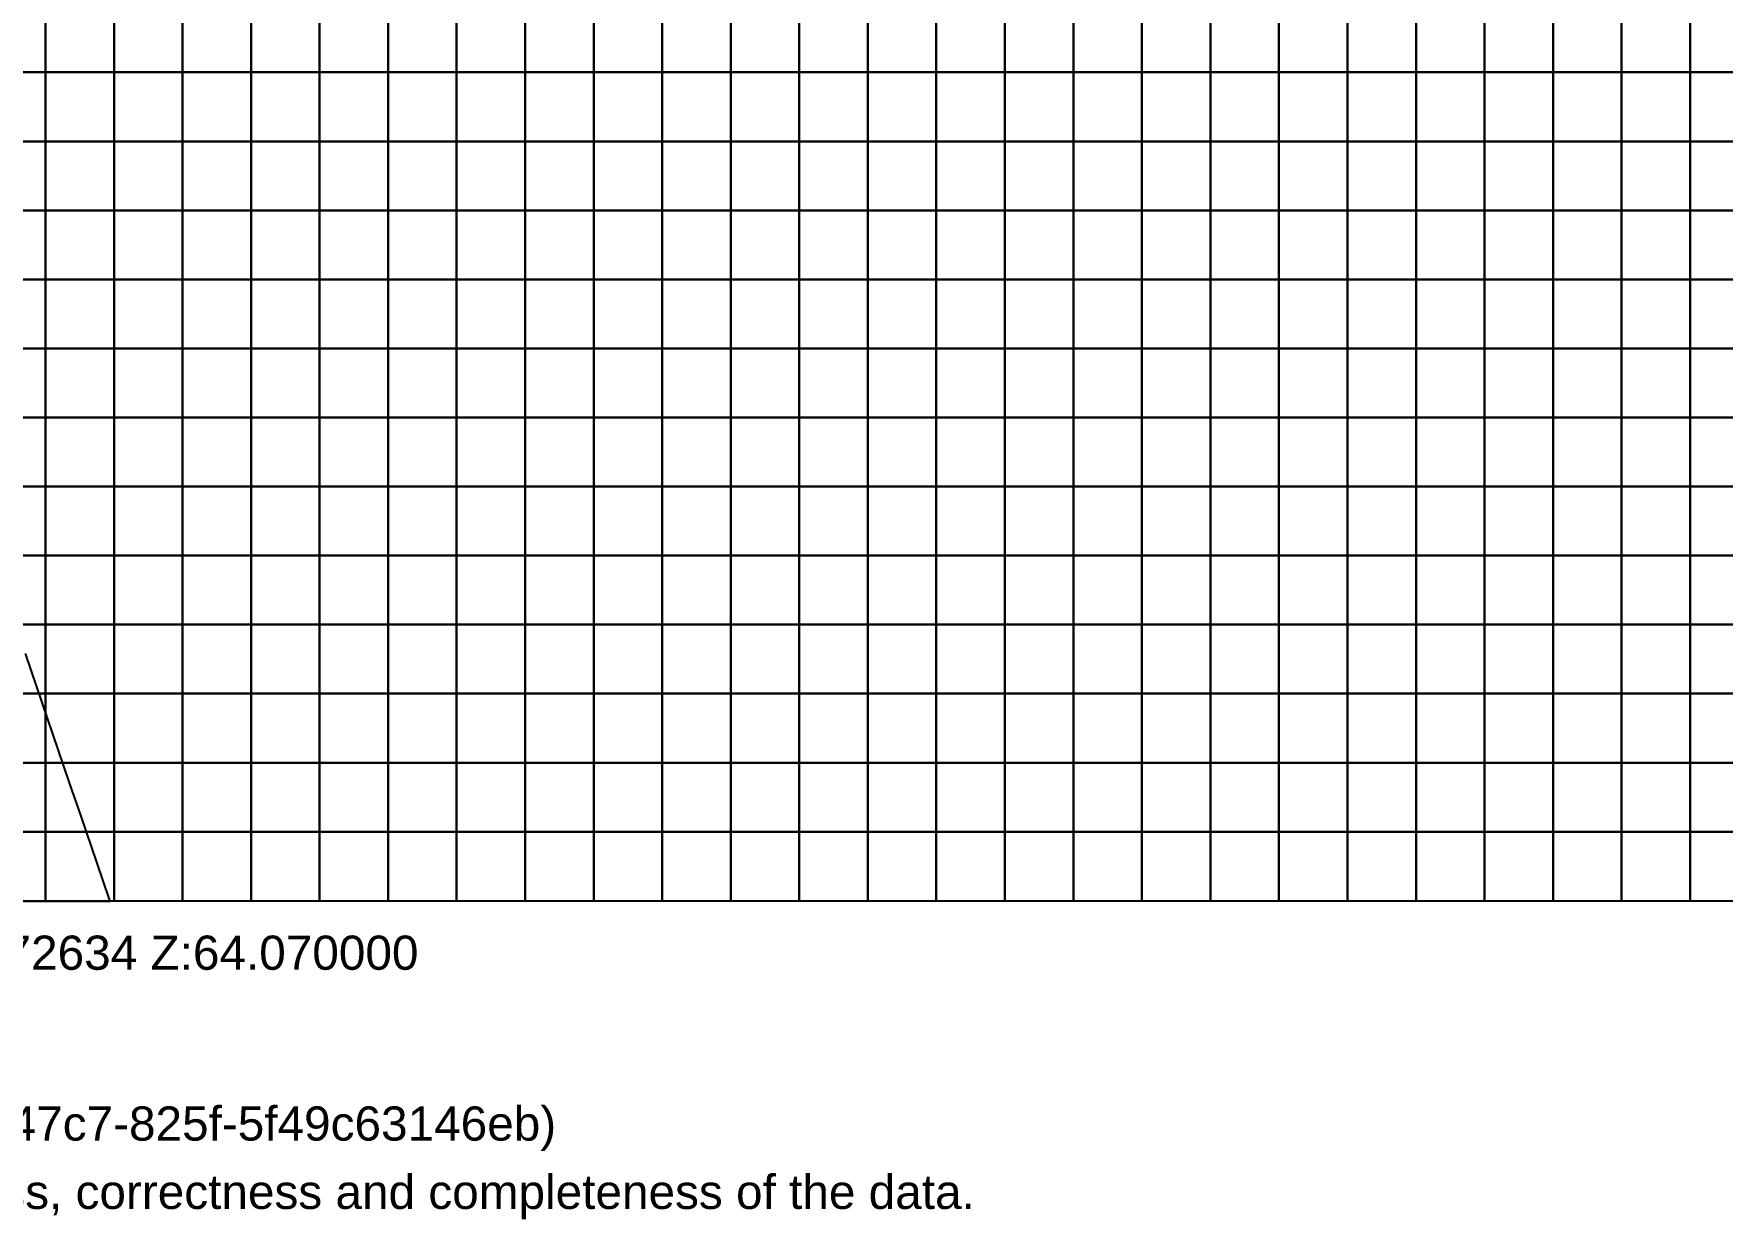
# Model space of a CAD drawing. Header units: metres. Extents: x -5 to 122, y -9 to 115.
# Drawn here: x 37.77 to 87.19, y -9.3 to 25.4 of the extents above; entities that cross this region are included whole.
import ezdxf

# ---------------------------------------------------------------- set-up
doc = ezdxf.new("R2010")
doc.units = ezdxf.units.M
doc.layers.add('osm_streets', color=7, linetype='Continuous')
doc.layers.add('terrain', color=7, linetype='Continuous')
doc.styles.get("Standard").update_dxf_attribs({"font": 'arial.ttf'})

msp = doc.modelspace()

# ---------------------------------------------------------------- linework, layer by layer
at = {"layer": 'osm_streets'}
msp.add_polyline3d([(37.514, 7.254, 1.525), (37.837, 6.308, 1.58), (38.16, 5.362, 1.58), (38.483, 4.416, 1.545), (38.806, 3.47, 1.545), (39.129, 2.524, 1.47), (39.452, 1.578, 1.47), (39.775, 0.632, 1.51), (39.991, 0, 1.51), (33.651, 0, 1.64)], dxfattribs=at)
at = {"layer": 'terrain'}
for points in [[(38.109, 24.269, 1.783), (38.109, 26.29, 1.778), (36.103, 26.29, 1.793), (36.103, 24.269, 1.775)], [(40.115, 24.269, 1.71), (40.115, 26.29, 1.71), (38.109, 26.29, 1.778), (38.109, 24.269, 1.783)], [(42.12, 24.269, 1.702), (42.12, 26.29, 1.66), (40.115, 26.29, 1.71), (40.115, 24.269, 1.71)], [(44.126, 24.269, 1.68), (44.126, 26.29, 1.677), (42.12, 26.29, 1.66), (42.12, 24.269, 1.702)], [(46.132, 24.269, 1.69), (46.132, 26.29, 1.655), (44.126, 26.29, 1.677), (44.126, 24.269, 1.68)], [(48.138, 24.269, 1.707), (48.138, 26.29, 1.688), (46.132, 26.29, 1.655), (46.132, 24.269, 1.69)], [(50.143, 24.269, 1.743), (50.143, 26.29, 1.68), (48.138, 26.29, 1.688), (48.138, 24.269, 1.707)], [(52.149, 24.269, 1.76), (52.149, 26.29, 1.702), (50.143, 26.29, 1.68), (50.143, 24.269, 1.743)], [(54.155, 24.269, 1.77), (54.155, 26.29, 1.783), (52.149, 26.29, 1.702), (52.149, 24.269, 1.76)], [(56.161, 24.269, 1.8), (56.161, 26.29, 1.84), (54.155, 26.29, 1.783), (54.155, 24.269, 1.77)], [(58.166, 24.269, 1.768), (58.166, 26.29, 1.89), (56.161, 26.29, 1.84), (56.161, 24.269, 1.8)], [(60.172, 24.269, 1.83), (60.172, 26.29, 1.973), (58.166, 26.29, 1.89), (58.166, 24.269, 1.768)], [(62.178, 24.269, 1.875), (62.178, 26.29, 1.975), (60.172, 26.29, 1.973), (60.172, 24.269, 1.83)], [(64.183, 24.269, 1.877), (64.183, 26.29, 1.935), (62.178, 26.29, 1.975), (62.178, 24.269, 1.875)], [(66.189, 24.269, 1.91), (66.189, 26.29, 1.903), (64.183, 26.29, 1.935), (64.183, 24.269, 1.877)], [(68.195, 24.269, 1.945), (68.195, 26.29, 1.775), (66.189, 26.29, 1.903), (66.189, 24.269, 1.91)], [(70.201, 24.269, 1.94), (70.201, 26.29, 1.998), (68.195, 26.29, 1.775), (68.195, 24.269, 1.945)], [(72.206, 24.269, 2.052), (72.206, 26.29, 2.037), (70.201, 26.29, 1.998), (70.201, 24.269, 1.94)], [(74.212, 24.269, 2.018), (74.212, 26.29, 2.033), (72.206, 26.29, 2.037), (72.206, 24.269, 2.052)], [(76.218, 24.269, 2.052), (76.218, 26.29, 2.003), (74.212, 26.29, 2.033), (74.212, 24.269, 2.018)], [(78.224, 24.269, 1.978), (78.224, 26.29, 1.967), (76.218, 26.29, 2.003), (76.218, 24.269, 2.052)], [(80.229, 24.269, 1.89), (80.229, 26.29, 1.93), (78.224, 26.29, 1.967), (78.224, 24.269, 1.978)], [(82.235, 24.269, 1.823), (82.235, 26.29, 1.893), (80.229, 26.29, 1.93), (80.229, 24.269, 1.89)], [(84.241, 24.269, 1.72), (84.241, 26.29, 1.775), (82.235, 26.29, 1.893), (82.235, 24.269, 1.823)], [(86.247, 24.269, 1.637), (86.247, 26.29, 1.665), (84.241, 26.29, 1.775), (84.241, 24.269, 1.72)], [(88.252, 24.269, 1.52), (88.252, 26.29, 1.565), (86.247, 26.29, 1.665), (86.247, 24.269, 1.637)], [(38.109, 22.248, 1.825), (38.109, 24.269, 1.783), (36.103, 24.269, 1.775), (36.103, 22.248, 1.798)], [(40.115, 22.248, 1.78), (40.115, 24.269, 1.71), (38.109, 24.269, 1.783), (38.109, 22.248, 1.825)], [(42.12, 22.248, 1.705), (42.12, 24.269, 1.702), (40.115, 24.269, 1.71), (40.115, 22.248, 1.78)], [(44.126, 22.248, 1.68), (44.126, 24.269, 1.68), (42.12, 24.269, 1.702), (42.12, 22.248, 1.705)], [(46.132, 22.248, 1.692), (46.132, 24.269, 1.69), (44.126, 24.269, 1.68), (44.126, 22.248, 1.68)], [(48.138, 22.248, 1.683), (48.138, 24.269, 1.707), (46.132, 24.269, 1.69), (46.132, 22.248, 1.692)], [(50.143, 22.248, 1.728), (50.143, 24.269, 1.743), (48.138, 24.269, 1.707), (48.138, 22.248, 1.683)], [(52.149, 22.248, 1.72), (52.149, 24.269, 1.76), (50.143, 24.269, 1.743), (50.143, 22.248, 1.728)], [(54.155, 22.248, 1.75), (54.155, 24.269, 1.77), (52.149, 24.269, 1.76), (52.149, 22.248, 1.72)], [(56.161, 22.248, 1.755), (56.161, 24.269, 1.8), (54.155, 24.269, 1.77), (54.155, 22.248, 1.75)], [(58.166, 22.248, 1.765), (58.166, 24.269, 1.768), (56.161, 24.269, 1.8), (56.161, 22.248, 1.755)], [(60.172, 22.248, 1.737), (60.172, 24.269, 1.83), (58.166, 24.269, 1.768), (58.166, 22.248, 1.765)], [(62.178, 22.248, 1.728), (62.178, 24.269, 1.875), (60.172, 24.269, 1.83), (60.172, 22.248, 1.737)], [(64.183, 22.248, 1.778), (64.183, 24.269, 1.877), (62.178, 24.269, 1.875), (62.178, 22.248, 1.728)], [(66.189, 22.248, 1.805), (66.189, 24.269, 1.91), (64.183, 24.269, 1.877), (64.183, 22.248, 1.778)], [(68.195, 22.248, 1.79), (68.195, 24.269, 1.945), (66.189, 24.269, 1.91), (66.189, 22.248, 1.805)], [(70.201, 22.248, 1.845), (70.201, 24.269, 1.94), (68.195, 24.269, 1.945), (68.195, 22.248, 1.79)], [(72.206, 22.248, 1.855), (72.206, 24.269, 2.052), (70.201, 24.269, 1.94), (70.201, 22.248, 1.845)], [(74.212, 22.248, 1.87), (74.212, 24.269, 2.018), (72.206, 24.269, 2.052), (72.206, 22.248, 1.855)], [(76.218, 22.248, 1.89), (76.218, 24.269, 2.052), (74.212, 24.269, 2.018), (74.212, 22.248, 1.87)], [(78.224, 22.248, 1.997), (78.224, 24.269, 1.978), (76.218, 24.269, 2.052), (76.218, 22.248, 1.89)], [(80.229, 22.248, 1.83), (80.229, 24.269, 1.89), (78.224, 24.269, 1.978), (78.224, 22.248, 1.997)], [(82.235, 22.248, 1.757), (82.235, 24.269, 1.823), (80.229, 24.269, 1.89), (80.229, 22.248, 1.83)], [(84.241, 22.248, 1.68), (84.241, 24.269, 1.72), (82.235, 24.269, 1.823), (82.235, 22.248, 1.757)], [(86.247, 22.248, 1.577), (86.247, 24.269, 1.637), (84.241, 24.269, 1.72), (84.241, 22.248, 1.68)], [(88.252, 22.248, 1.47), (88.252, 24.269, 1.52), (86.247, 24.269, 1.637), (86.247, 22.248, 1.577)], [(38.109, 20.228, 2.085), (38.109, 22.248, 1.825), (36.103, 22.248, 1.798), (36.103, 20.228, 1.815)], [(40.115, 20.228, 2), (40.115, 22.248, 1.78), (38.109, 22.248, 1.825), (38.109, 20.228, 2.085)], [(42.12, 20.228, 1.815), (42.12, 22.248, 1.705), (40.115, 22.248, 1.78), (40.115, 20.228, 2)], [(44.126, 20.228, 1.73), (44.126, 22.248, 1.68), (42.12, 22.248, 1.705), (42.12, 20.228, 1.815)], [(46.132, 20.228, 1.665), (46.132, 22.248, 1.692), (44.126, 22.248, 1.68), (44.126, 20.228, 1.73)], [(48.138, 20.228, 1.632), (48.138, 22.248, 1.683), (46.132, 22.248, 1.692), (46.132, 20.228, 1.665)], [(50.143, 20.228, 1.61), (50.143, 22.248, 1.728), (48.138, 22.248, 1.683), (48.138, 20.228, 1.632)], [(52.149, 20.228, 1.705), (52.149, 22.248, 1.72), (50.143, 22.248, 1.728), (50.143, 20.228, 1.61)], [(54.155, 20.228, 1.668), (54.155, 22.248, 1.75), (52.149, 22.248, 1.72), (52.149, 20.228, 1.705)], [(56.161, 20.228, 1.645), (56.161, 22.248, 1.755), (54.155, 22.248, 1.75), (54.155, 20.228, 1.668)], [(58.166, 20.228, 1.652), (58.166, 22.248, 1.765), (56.161, 22.248, 1.755), (56.161, 20.228, 1.645)], [(60.172, 20.228, 1.64), (60.172, 22.248, 1.737), (58.166, 22.248, 1.765), (58.166, 20.228, 1.652)], [(62.178, 20.228, 1.623), (62.178, 22.248, 1.728), (60.172, 22.248, 1.737), (60.172, 20.228, 1.64)], [(64.183, 20.228, 1.573), (64.183, 22.248, 1.778), (62.178, 22.248, 1.728), (62.178, 20.228, 1.623)], [(66.189, 20.228, 1.585), (66.189, 22.248, 1.805), (64.183, 22.248, 1.778), (64.183, 20.228, 1.573)], [(68.195, 20.228, 1.622), (68.195, 22.248, 1.79), (66.189, 22.248, 1.805), (66.189, 20.228, 1.585)], [(70.201, 20.228, 1.63), (70.201, 22.248, 1.845), (68.195, 22.248, 1.79), (68.195, 20.228, 1.622)], [(72.206, 20.228, 1.623), (72.206, 22.248, 1.855), (70.201, 22.248, 1.845), (70.201, 20.228, 1.63)], [(74.212, 20.228, 1.582), (74.212, 22.248, 1.87), (72.206, 22.248, 1.855), (72.206, 20.228, 1.623)], [(76.218, 20.228, 1.59), (76.218, 22.248, 1.89), (74.212, 22.248, 1.87), (74.212, 20.228, 1.582)], [(78.224, 20.228, 1.562), (78.224, 22.248, 1.997), (76.218, 22.248, 1.89), (76.218, 20.228, 1.59)], [(80.229, 20.228, 1.575), (80.229, 22.248, 1.83), (78.224, 22.248, 1.997), (78.224, 20.228, 1.562)], [(82.235, 20.228, 1.558), (82.235, 22.248, 1.757), (80.229, 22.248, 1.83), (80.229, 20.228, 1.575)], [(84.241, 20.228, 1.555), (84.241, 22.248, 1.68), (82.235, 22.248, 1.757), (82.235, 20.228, 1.558)], [(86.247, 20.228, 1.478), (86.247, 22.248, 1.577), (84.241, 22.248, 1.68), (84.241, 20.228, 1.555)], [(88.252, 20.228, 1.35), (88.252, 22.248, 1.47), (86.247, 22.248, 1.577), (86.247, 20.228, 1.478)], [(38.109, 18.207, 2.067), (38.109, 20.228, 2.085), (36.103, 20.228, 1.815), (36.103, 18.207, 1.735)], [(40.115, 18.207, 2.095), (40.115, 20.228, 2), (38.109, 20.228, 2.085), (38.109, 18.207, 2.067)], [(42.12, 18.207, 1.817), (42.12, 20.228, 1.815), (40.115, 20.228, 2), (40.115, 18.207, 2.095)], [(44.126, 18.207, 1.67), (44.126, 20.228, 1.73), (42.12, 20.228, 1.815), (42.12, 18.207, 1.817)], [(46.132, 18.207, 1.598), (46.132, 20.228, 1.665), (44.126, 20.228, 1.73), (44.126, 18.207, 1.67)], [(48.138, 18.207, 1.535), (48.138, 20.228, 1.632), (46.132, 20.228, 1.665), (46.132, 18.207, 1.598)], [(50.143, 18.207, 1.555), (50.143, 20.228, 1.61), (48.138, 20.228, 1.632), (48.138, 18.207, 1.535)], [(52.149, 18.207, 1.615), (52.149, 20.228, 1.705), (50.143, 20.228, 1.61), (50.143, 18.207, 1.555)], [(54.155, 18.207, 1.638), (54.155, 20.228, 1.668), (52.149, 20.228, 1.705), (52.149, 18.207, 1.615)], [(56.161, 18.207, 1.57), (56.161, 20.228, 1.645), (54.155, 20.228, 1.668), (54.155, 18.207, 1.638)], [(58.166, 18.207, 1.575), (58.166, 20.228, 1.652), (56.161, 20.228, 1.645), (56.161, 18.207, 1.57)], [(60.172, 18.207, 1.583), (60.172, 20.228, 1.64), (58.166, 20.228, 1.652), (58.166, 18.207, 1.575)], [(62.178, 18.207, 1.628), (62.178, 20.228, 1.623), (60.172, 20.228, 1.64), (60.172, 18.207, 1.583)], [(64.183, 18.207, 1.57), (64.183, 20.228, 1.573), (62.178, 20.228, 1.623), (62.178, 18.207, 1.628)], [(66.189, 18.207, 1.52), (66.189, 20.228, 1.585), (64.183, 20.228, 1.573), (64.183, 18.207, 1.57)], [(68.195, 18.207, 1.537), (68.195, 20.228, 1.622), (66.189, 20.228, 1.585), (66.189, 18.207, 1.52)], [(70.201, 18.207, 1.57), (70.201, 20.228, 1.63), (68.195, 20.228, 1.622), (68.195, 18.207, 1.537)], [(72.206, 18.207, 1.545), (72.206, 20.228, 1.623), (70.201, 20.228, 1.63), (70.201, 18.207, 1.57)], [(74.212, 18.207, 1.565), (74.212, 20.228, 1.582), (72.206, 20.228, 1.623), (72.206, 18.207, 1.545)], [(76.218, 18.207, 1.503), (76.218, 20.228, 1.59), (74.212, 20.228, 1.582), (74.212, 18.207, 1.565)], [(78.224, 18.207, 1.463), (78.224, 20.228, 1.562), (76.218, 20.228, 1.59), (76.218, 18.207, 1.503)], [(80.229, 18.207, 1.405), (80.229, 20.228, 1.575), (78.224, 20.228, 1.562), (78.224, 18.207, 1.463)], [(82.235, 18.207, 1.397), (82.235, 20.228, 1.558), (80.229, 20.228, 1.575), (80.229, 18.207, 1.405)], [(84.241, 18.207, 1.438), (84.241, 20.228, 1.555), (82.235, 20.228, 1.558), (82.235, 18.207, 1.397)], [(86.247, 18.207, 1.418), (86.247, 20.228, 1.478), (84.241, 20.228, 1.555), (84.241, 18.207, 1.438)], [(88.252, 18.207, 1.298), (88.252, 20.228, 1.35), (86.247, 20.228, 1.478), (86.247, 18.207, 1.418)], [(38.109, 16.186, 1.81), (38.109, 18.207, 2.067), (36.103, 18.207, 1.735), (36.103, 16.186, 1.692)], [(40.115, 16.186, 1.753), (40.115, 18.207, 2.095), (38.109, 18.207, 2.067), (38.109, 16.186, 1.81)], [(42.12, 16.186, 1.618), (42.12, 18.207, 1.817), (40.115, 18.207, 2.095), (40.115, 16.186, 1.753)], [(44.126, 16.186, 1.582), (44.126, 18.207, 1.67), (42.12, 18.207, 1.817), (42.12, 16.186, 1.618)], [(46.132, 16.186, 1.575), (46.132, 18.207, 1.598), (44.126, 18.207, 1.67), (44.126, 16.186, 1.582)], [(48.138, 16.186, 1.53), (48.138, 18.207, 1.535), (46.132, 18.207, 1.598), (46.132, 16.186, 1.575)], [(50.143, 16.186, 1.507), (50.143, 18.207, 1.555), (48.138, 18.207, 1.535), (48.138, 16.186, 1.53)], [(52.149, 16.186, 1.537), (52.149, 18.207, 1.615), (50.143, 18.207, 1.555), (50.143, 16.186, 1.507)], [(54.155, 16.186, 1.595), (54.155, 18.207, 1.638), (52.149, 18.207, 1.615), (52.149, 16.186, 1.537)], [(56.161, 16.186, 1.615), (56.161, 18.207, 1.57), (54.155, 18.207, 1.638), (54.155, 16.186, 1.595)], [(58.166, 16.186, 1.552), (58.166, 18.207, 1.575), (56.161, 18.207, 1.57), (56.161, 16.186, 1.615)], [(60.172, 16.186, 1.525), (60.172, 18.207, 1.583), (58.166, 18.207, 1.575), (58.166, 16.186, 1.552)], [(62.178, 16.186, 1.548), (62.178, 18.207, 1.628), (60.172, 18.207, 1.583), (60.172, 16.186, 1.525)], [(64.183, 16.186, 1.498), (64.183, 18.207, 1.57), (62.178, 18.207, 1.628), (62.178, 16.186, 1.548)], [(66.189, 16.186, 1.488), (66.189, 18.207, 1.52), (64.183, 18.207, 1.57), (64.183, 16.186, 1.498)], [(68.195, 16.186, 1.515), (68.195, 18.207, 1.537), (66.189, 18.207, 1.52), (66.189, 16.186, 1.488)], [(70.201, 16.186, 1.533), (70.201, 18.207, 1.57), (68.195, 18.207, 1.537), (68.195, 16.186, 1.515)], [(72.206, 16.186, 1.533), (72.206, 18.207, 1.545), (70.201, 18.207, 1.57), (70.201, 16.186, 1.533)], [(74.212, 16.186, 1.5), (74.212, 18.207, 1.565), (72.206, 18.207, 1.545), (72.206, 16.186, 1.533)], [(76.218, 16.186, 1.43), (76.218, 18.207, 1.503), (74.212, 18.207, 1.565), (74.212, 16.186, 1.5)], [(78.224, 16.186, 1.378), (78.224, 18.207, 1.463), (76.218, 18.207, 1.503), (76.218, 16.186, 1.43)], [(80.229, 16.186, 1.308), (80.229, 18.207, 1.405), (78.224, 18.207, 1.463), (78.224, 16.186, 1.378)], [(82.235, 16.186, 1.33), (82.235, 18.207, 1.397), (80.229, 18.207, 1.405), (80.229, 16.186, 1.308)], [(84.241, 16.186, 1.38), (84.241, 18.207, 1.438), (82.235, 18.207, 1.397), (82.235, 16.186, 1.33)], [(86.247, 16.186, 1.348), (86.247, 18.207, 1.418), (84.241, 18.207, 1.438), (84.241, 16.186, 1.38)], [(88.252, 16.186, 1.295), (88.252, 18.207, 1.298), (86.247, 18.207, 1.418), (86.247, 16.186, 1.348)], [(38.109, 14.166, 1.69), (38.109, 16.186, 1.81), (36.103, 16.186, 1.692), (36.103, 14.166, 1.653)], [(40.115, 14.166, 1.573), (40.115, 16.186, 1.753), (38.109, 16.186, 1.81), (38.109, 14.166, 1.69)], [(42.12, 14.166, 1.558), (42.12, 16.186, 1.618), (40.115, 16.186, 1.753), (40.115, 14.166, 1.573)], [(44.126, 14.166, 1.512), (44.126, 16.186, 1.582), (42.12, 16.186, 1.618), (42.12, 14.166, 1.558)], [(46.132, 14.166, 1.51), (46.132, 16.186, 1.575), (44.126, 16.186, 1.582), (44.126, 14.166, 1.512)], [(48.138, 14.166, 1.495), (48.138, 16.186, 1.53), (46.132, 16.186, 1.575), (46.132, 14.166, 1.51)], [(50.143, 14.166, 1.48), (50.143, 16.186, 1.507), (48.138, 16.186, 1.53), (48.138, 14.166, 1.495)], [(52.149, 14.166, 1.535), (52.149, 16.186, 1.537), (50.143, 16.186, 1.507), (50.143, 14.166, 1.48)], [(54.155, 14.166, 1.558), (54.155, 16.186, 1.595), (52.149, 16.186, 1.537), (52.149, 14.166, 1.535)], [(56.161, 14.166, 1.533), (56.161, 16.186, 1.615), (54.155, 16.186, 1.595), (54.155, 14.166, 1.558)], [(58.166, 14.166, 1.53), (58.166, 16.186, 1.552), (56.161, 16.186, 1.615), (56.161, 14.166, 1.533)], [(60.172, 14.166, 1.493), (60.172, 16.186, 1.525), (58.166, 16.186, 1.552), (58.166, 14.166, 1.53)], [(62.178, 14.166, 1.5), (62.178, 16.186, 1.548), (60.172, 16.186, 1.525), (60.172, 14.166, 1.493)], [(64.183, 14.166, 1.465), (64.183, 16.186, 1.498), (62.178, 16.186, 1.548), (62.178, 14.166, 1.5)], [(66.189, 14.166, 1.49), (66.189, 16.186, 1.488), (64.183, 16.186, 1.498), (64.183, 14.166, 1.465)], [(68.195, 14.166, 1.448), (68.195, 16.186, 1.515), (66.189, 16.186, 1.488), (66.189, 14.166, 1.49)], [(70.201, 14.166, 1.457), (70.201, 16.186, 1.533), (68.195, 16.186, 1.515), (68.195, 14.166, 1.448)], [(72.206, 14.166, 1.43), (72.206, 16.186, 1.533), (70.201, 16.186, 1.533), (70.201, 14.166, 1.457)], [(74.212, 14.166, 1.457), (74.212, 16.186, 1.5), (72.206, 16.186, 1.533), (72.206, 14.166, 1.43)], [(76.218, 14.166, 1.39), (76.218, 16.186, 1.43), (74.212, 16.186, 1.5), (74.212, 14.166, 1.457)], [(78.224, 14.166, 1.345), (78.224, 16.186, 1.378), (76.218, 16.186, 1.43), (76.218, 14.166, 1.39)], [(80.229, 14.166, 1.252), (80.229, 16.186, 1.308), (78.224, 16.186, 1.378), (78.224, 14.166, 1.345)], [(82.235, 14.166, 1.28), (82.235, 16.186, 1.33), (80.229, 16.186, 1.308), (80.229, 14.166, 1.252)], [(84.241, 14.166, 1.33), (84.241, 16.186, 1.38), (82.235, 16.186, 1.33), (82.235, 14.166, 1.28)], [(86.247, 14.166, 1.283), (86.247, 16.186, 1.348), (84.241, 16.186, 1.38), (84.241, 14.166, 1.33)], [(88.252, 14.166, 1.217), (88.252, 16.186, 1.295), (86.247, 16.186, 1.348), (86.247, 14.166, 1.283)], [(38.109, 12.145, 1.635), (38.109, 14.166, 1.69), (36.103, 14.166, 1.653), (36.103, 12.145, 1.647)], [(40.115, 12.145, 1.535), (40.115, 14.166, 1.573), (38.109, 14.166, 1.69), (38.109, 12.145, 1.635)], [(42.12, 12.145, 1.463), (42.12, 14.166, 1.558), (40.115, 14.166, 1.573), (40.115, 12.145, 1.535)], [(44.126, 12.145, 1.415), (44.126, 14.166, 1.512), (42.12, 14.166, 1.558), (42.12, 12.145, 1.463)], [(46.132, 12.145, 1.475), (46.132, 14.166, 1.51), (44.126, 14.166, 1.512), (44.126, 12.145, 1.415)], [(48.138, 12.145, 1.445), (48.138, 14.166, 1.495), (46.132, 14.166, 1.51), (46.132, 12.145, 1.475)], [(50.143, 12.145, 1.418), (50.143, 14.166, 1.48), (48.138, 14.166, 1.495), (48.138, 12.145, 1.445)], [(52.149, 12.145, 1.442), (52.149, 14.166, 1.535), (50.143, 14.166, 1.48), (50.143, 12.145, 1.418)], [(54.155, 12.145, 1.48), (54.155, 14.166, 1.558), (52.149, 14.166, 1.535), (52.149, 12.145, 1.442)], [(56.161, 12.145, 1.46), (56.161, 14.166, 1.533), (54.155, 14.166, 1.558), (54.155, 12.145, 1.48)], [(58.166, 12.145, 1.487), (58.166, 14.166, 1.53), (56.161, 14.166, 1.533), (56.161, 12.145, 1.46)], [(60.172, 12.145, 1.47), (60.172, 14.166, 1.493), (58.166, 14.166, 1.53), (58.166, 12.145, 1.487)], [(62.178, 12.145, 1.475), (62.178, 14.166, 1.5), (60.172, 14.166, 1.493), (60.172, 12.145, 1.47)], [(64.183, 12.145, 1.438), (64.183, 14.166, 1.465), (62.178, 14.166, 1.5), (62.178, 12.145, 1.475)], [(66.189, 12.145, 1.44), (66.189, 14.166, 1.49), (64.183, 14.166, 1.465), (64.183, 12.145, 1.438)], [(68.195, 12.145, 1.425), (68.195, 14.166, 1.448), (66.189, 14.166, 1.49), (66.189, 12.145, 1.44)], [(70.201, 12.145, 1.387), (70.201, 14.166, 1.457), (68.195, 14.166, 1.448), (68.195, 12.145, 1.425)], [(72.206, 12.145, 1.382), (72.206, 14.166, 1.43), (70.201, 14.166, 1.457), (70.201, 12.145, 1.387)], [(74.212, 12.145, 1.393), (74.212, 14.166, 1.457), (72.206, 14.166, 1.43), (72.206, 12.145, 1.382)], [(76.218, 12.145, 1.353), (76.218, 14.166, 1.39), (74.212, 14.166, 1.457), (74.212, 12.145, 1.393)], [(78.224, 12.145, 1.3), (78.224, 14.166, 1.345), (76.218, 14.166, 1.39), (76.218, 12.145, 1.353)], [(80.229, 12.145, 1.265), (80.229, 14.166, 1.252), (78.224, 14.166, 1.345), (78.224, 12.145, 1.3)], [(82.235, 12.145, 1.238), (82.235, 14.166, 1.28), (80.229, 14.166, 1.252), (80.229, 12.145, 1.265)], [(84.241, 12.145, 1.245), (84.241, 14.166, 1.33), (82.235, 14.166, 1.28), (82.235, 12.145, 1.238)], [(86.247, 12.145, 1.257), (86.247, 14.166, 1.283), (84.241, 14.166, 1.33), (84.241, 12.145, 1.245)], [(88.252, 12.145, 1.118), (88.252, 14.166, 1.217), (86.247, 14.166, 1.283), (86.247, 12.145, 1.257)], [(38.109, 10.124, 1.45), (38.109, 12.145, 1.635), (36.103, 12.145, 1.647), (36.103, 10.124, 1.627)], [(40.115, 10.124, 1.33), (40.115, 12.145, 1.535), (38.109, 12.145, 1.635), (38.109, 10.124, 1.45)], [(42.12, 10.124, 1.378), (42.12, 12.145, 1.463), (40.115, 12.145, 1.535), (40.115, 10.124, 1.33)], [(44.126, 10.124, 1.412), (44.126, 12.145, 1.415), (42.12, 12.145, 1.463), (42.12, 10.124, 1.378)], [(46.132, 10.124, 1.44), (46.132, 12.145, 1.475), (44.126, 12.145, 1.415), (44.126, 10.124, 1.412)], [(48.138, 10.124, 1.455), (48.138, 12.145, 1.445), (46.132, 12.145, 1.475), (46.132, 10.124, 1.44)], [(50.143, 10.124, 1.43), (50.143, 12.145, 1.418), (48.138, 12.145, 1.445), (48.138, 10.124, 1.455)], [(52.149, 10.124, 1.44), (52.149, 12.145, 1.442), (50.143, 12.145, 1.418), (50.143, 10.124, 1.43)], [(54.155, 10.124, 1.42), (54.155, 12.145, 1.48), (52.149, 12.145, 1.442), (52.149, 10.124, 1.44)], [(56.161, 10.124, 1.445), (56.161, 12.145, 1.46), (54.155, 12.145, 1.48), (54.155, 10.124, 1.42)], [(58.166, 10.124, 1.438), (58.166, 12.145, 1.487), (56.161, 12.145, 1.46), (56.161, 10.124, 1.445)], [(60.172, 10.124, 1.465), (60.172, 12.145, 1.47), (58.166, 12.145, 1.487), (58.166, 10.124, 1.438)], [(62.178, 10.124, 1.43), (62.178, 12.145, 1.475), (60.172, 12.145, 1.47), (60.172, 10.124, 1.465)], [(64.183, 10.124, 1.435), (64.183, 12.145, 1.438), (62.178, 12.145, 1.475), (62.178, 10.124, 1.43)], [(66.189, 10.124, 1.397), (66.189, 12.145, 1.44), (64.183, 12.145, 1.438), (64.183, 10.124, 1.435)], [(68.195, 10.124, 1.385), (68.195, 12.145, 1.425), (66.189, 12.145, 1.44), (66.189, 10.124, 1.397)], [(70.201, 10.124, 1.36), (70.201, 12.145, 1.387), (68.195, 12.145, 1.425), (68.195, 10.124, 1.385)], [(72.206, 10.124, 1.347), (72.206, 12.145, 1.382), (70.201, 12.145, 1.387), (70.201, 10.124, 1.36)], [(74.212, 10.124, 1.315), (74.212, 12.145, 1.393), (72.206, 12.145, 1.382), (72.206, 10.124, 1.347)], [(76.218, 10.124, 1.293), (76.218, 12.145, 1.353), (74.212, 12.145, 1.393), (74.212, 10.124, 1.315)], [(78.224, 10.124, 1.237), (78.224, 12.145, 1.3), (76.218, 12.145, 1.353), (76.218, 10.124, 1.293)], [(80.229, 10.124, 1.168), (80.229, 12.145, 1.265), (78.224, 12.145, 1.3), (78.224, 10.124, 1.237)], [(82.235, 10.124, 1.202), (82.235, 12.145, 1.238), (80.229, 12.145, 1.265), (80.229, 10.124, 1.168)], [(84.241, 10.124, 1.177), (84.241, 12.145, 1.245), (82.235, 12.145, 1.238), (82.235, 10.124, 1.202)], [(86.247, 10.124, 1.143), (86.247, 12.145, 1.257), (84.241, 12.145, 1.245), (84.241, 10.124, 1.177)], [(88.252, 10.124, 1.07), (88.252, 12.145, 1.118), (86.247, 12.145, 1.257), (86.247, 10.124, 1.143)], [(38.109, 8.103, 1.525), (38.109, 10.124, 1.45), (36.103, 10.124, 1.627), (36.103, 8.103, 1.62)], [(40.115, 8.103, 0.982), (40.115, 10.124, 1.33), (38.109, 10.124, 1.45), (38.109, 8.103, 1.525)], [(42.12, 8.103, 1.338), (42.12, 10.124, 1.378), (40.115, 10.124, 1.33), (40.115, 8.103, 0.982)], [(44.126, 8.103, 1.343), (44.126, 10.124, 1.412), (42.12, 10.124, 1.378), (42.12, 8.103, 1.338)], [(46.132, 8.103, 1.382), (46.132, 10.124, 1.44), (44.126, 10.124, 1.412), (44.126, 8.103, 1.343)], [(48.138, 8.103, 1.38), (48.138, 10.124, 1.455), (46.132, 10.124, 1.44), (46.132, 8.103, 1.382)], [(50.143, 8.103, 1.405), (50.143, 10.124, 1.43), (48.138, 10.124, 1.455), (48.138, 8.103, 1.38)], [(52.149, 8.103, 1.433), (52.149, 10.124, 1.44), (50.143, 10.124, 1.43), (50.143, 8.103, 1.405)], [(54.155, 8.103, 1.4), (54.155, 10.124, 1.42), (52.149, 10.124, 1.44), (52.149, 8.103, 1.433)], [(56.161, 8.103, 1.423), (56.161, 10.124, 1.445), (54.155, 10.124, 1.42), (54.155, 8.103, 1.4)], [(58.166, 8.103, 1.4), (58.166, 10.124, 1.438), (56.161, 10.124, 1.445), (56.161, 8.103, 1.423)], [(60.172, 8.103, 1.405), (60.172, 10.124, 1.465), (58.166, 10.124, 1.438), (58.166, 8.103, 1.4)], [(62.178, 8.103, 1.41), (62.178, 10.124, 1.43), (60.172, 10.124, 1.465), (60.172, 8.103, 1.405)], [(64.183, 8.103, 1.385), (64.183, 10.124, 1.435), (62.178, 10.124, 1.43), (62.178, 8.103, 1.41)], [(66.189, 8.103, 1.325), (66.189, 10.124, 1.397), (64.183, 10.124, 1.435), (64.183, 8.103, 1.385)], [(68.195, 8.103, 1.34), (68.195, 10.124, 1.385), (66.189, 10.124, 1.397), (66.189, 8.103, 1.325)], [(70.201, 8.103, 1.298), (70.201, 10.124, 1.36), (68.195, 10.124, 1.385), (68.195, 8.103, 1.34)], [(72.206, 8.103, 1.278), (72.206, 10.124, 1.347), (70.201, 10.124, 1.36), (70.201, 8.103, 1.298)], [(74.212, 8.103, 1.243), (74.212, 10.124, 1.315), (72.206, 10.124, 1.347), (72.206, 8.103, 1.278)], [(76.218, 8.103, 1.19), (76.218, 10.124, 1.293), (74.212, 10.124, 1.315), (74.212, 8.103, 1.243)], [(78.224, 8.103, 1.153), (78.224, 10.124, 1.237), (76.218, 10.124, 1.293), (76.218, 8.103, 1.19)], [(80.229, 8.103, 1.138), (80.229, 10.124, 1.168), (78.224, 10.124, 1.237), (78.224, 8.103, 1.153)], [(82.235, 8.103, 1.168), (82.235, 10.124, 1.202), (80.229, 10.124, 1.168), (80.229, 8.103, 1.138)], [(84.241, 8.103, 1.05), (84.241, 10.124, 1.177), (82.235, 10.124, 1.202), (82.235, 8.103, 1.168)], [(86.247, 8.103, 0.952), (86.247, 10.124, 1.143), (84.241, 10.124, 1.177), (84.241, 8.103, 1.05)], [(88.252, 8.103, 1.005), (88.252, 10.124, 1.07), (86.247, 10.124, 1.143), (86.247, 8.103, 0.952)], [(38.109, 6.083, 1.58), (38.109, 8.103, 1.525), (36.103, 8.103, 1.62), (36.103, 6.083, 1.595)], [(40.115, 6.083, 0.92), (40.115, 8.103, 0.982), (38.109, 8.103, 1.525), (38.109, 6.083, 1.58)], [(42.12, 6.083, 1.21), (42.12, 8.103, 1.338), (40.115, 8.103, 0.982), (40.115, 6.083, 0.92)], [(44.126, 6.083, 1.293), (44.126, 8.103, 1.343), (42.12, 8.103, 1.338), (42.12, 6.083, 1.21)], [(46.132, 6.083, 1.34), (46.132, 8.103, 1.382), (44.126, 8.103, 1.343), (44.126, 6.083, 1.293)], [(48.138, 6.083, 1.333), (48.138, 8.103, 1.38), (46.132, 8.103, 1.382), (46.132, 6.083, 1.34)], [(50.143, 6.083, 1.335), (50.143, 8.103, 1.405), (48.138, 8.103, 1.38), (48.138, 6.083, 1.333)], [(52.149, 6.083, 1.345), (52.149, 8.103, 1.433), (50.143, 8.103, 1.405), (50.143, 6.083, 1.335)], [(54.155, 6.083, 1.335), (54.155, 8.103, 1.4), (52.149, 8.103, 1.433), (52.149, 6.083, 1.345)], [(56.161, 6.083, 1.353), (56.161, 8.103, 1.423), (54.155, 8.103, 1.4), (54.155, 6.083, 1.335)], [(58.166, 6.083, 1.385), (58.166, 8.103, 1.4), (56.161, 8.103, 1.423), (56.161, 6.083, 1.353)], [(60.172, 6.083, 1.345), (60.172, 8.103, 1.405), (58.166, 8.103, 1.4), (58.166, 6.083, 1.385)], [(62.178, 6.083, 1.345), (62.178, 8.103, 1.41), (60.172, 8.103, 1.405), (60.172, 6.083, 1.345)], [(64.183, 6.083, 1.332), (64.183, 8.103, 1.385), (62.178, 8.103, 1.41), (62.178, 6.083, 1.345)], [(66.189, 6.083, 1.275), (66.189, 8.103, 1.325), (64.183, 8.103, 1.385), (64.183, 6.083, 1.332)], [(68.195, 6.083, 1.257), (68.195, 8.103, 1.34), (66.189, 8.103, 1.325), (66.189, 6.083, 1.275)], [(70.201, 6.083, 1.243), (70.201, 8.103, 1.298), (68.195, 8.103, 1.34), (68.195, 6.083, 1.257)], [(72.206, 6.083, 1.215), (72.206, 8.103, 1.278), (70.201, 8.103, 1.298), (70.201, 6.083, 1.243)], [(74.212, 6.083, 1.162), (74.212, 8.103, 1.243), (72.206, 8.103, 1.278), (72.206, 6.083, 1.215)], [(76.218, 6.083, 1.1), (76.218, 8.103, 1.19), (74.212, 8.103, 1.243), (74.212, 6.083, 1.162)], [(78.224, 6.083, 1.103), (78.224, 8.103, 1.153), (76.218, 8.103, 1.19), (76.218, 6.083, 1.1)], [(80.229, 6.083, 1.158), (80.229, 8.103, 1.138), (78.224, 8.103, 1.153), (78.224, 6.083, 1.103)], [(82.235, 6.083, 1.135), (82.235, 8.103, 1.168), (80.229, 8.103, 1.138), (80.229, 6.083, 1.158)], [(84.241, 6.083, 1.073), (84.241, 8.103, 1.05), (82.235, 8.103, 1.168), (82.235, 6.083, 1.135)], [(86.247, 6.083, 0.933), (86.247, 8.103, 0.952), (84.241, 8.103, 1.05), (84.241, 6.083, 1.073)], [(88.252, 6.083, 0.965), (88.252, 8.103, 1.005), (86.247, 8.103, 0.952), (86.247, 6.083, 0.933)], [(38.109, 4.062, 1.545), (38.109, 6.083, 1.58), (36.103, 6.083, 1.595), (36.103, 4.062, 1.6)], [(40.115, 4.062, 1.23), (40.115, 6.083, 0.92), (38.109, 6.083, 1.58), (38.109, 4.062, 1.545)], [(42.12, 4.062, 1.062), (42.12, 6.083, 1.21), (40.115, 6.083, 0.92), (40.115, 4.062, 1.23)], [(44.126, 4.062, 1.23), (44.126, 6.083, 1.293), (42.12, 6.083, 1.21), (42.12, 4.062, 1.062)], [(46.132, 4.062, 1.31), (46.132, 6.083, 1.34), (44.126, 6.083, 1.293), (44.126, 4.062, 1.23)], [(48.138, 4.062, 1.31), (48.138, 6.083, 1.333), (46.132, 6.083, 1.34), (46.132, 4.062, 1.31)], [(50.143, 4.062, 1.285), (50.143, 6.083, 1.335), (48.138, 6.083, 1.333), (48.138, 4.062, 1.31)], [(52.149, 4.062, 1.3), (52.149, 6.083, 1.345), (50.143, 6.083, 1.335), (50.143, 4.062, 1.285)], [(54.155, 4.062, 1.268), (54.155, 6.083, 1.335), (52.149, 6.083, 1.345), (52.149, 4.062, 1.3)], [(56.161, 4.062, 1.262), (56.161, 6.083, 1.353), (54.155, 6.083, 1.335), (54.155, 4.062, 1.268)], [(58.166, 4.062, 1.298), (58.166, 6.083, 1.385), (56.161, 6.083, 1.353), (56.161, 4.062, 1.262)], [(60.172, 4.062, 1.28), (60.172, 6.083, 1.345), (58.166, 6.083, 1.385), (58.166, 4.062, 1.298)], [(62.178, 4.062, 1.252), (62.178, 6.083, 1.345), (60.172, 6.083, 1.345), (60.172, 4.062, 1.28)], [(64.183, 4.062, 1.222), (64.183, 6.083, 1.332), (62.178, 6.083, 1.345), (62.178, 4.062, 1.252)], [(66.189, 4.062, 1.22), (66.189, 6.083, 1.275), (64.183, 6.083, 1.332), (64.183, 4.062, 1.222)], [(68.195, 4.062, 1.2), (68.195, 6.083, 1.257), (66.189, 6.083, 1.275), (66.189, 4.062, 1.22)], [(70.201, 4.062, 1.153), (70.201, 6.083, 1.243), (68.195, 6.083, 1.257), (68.195, 4.062, 1.2)], [(72.206, 4.062, 1.095), (72.206, 6.083, 1.215), (70.201, 6.083, 1.243), (70.201, 4.062, 1.153)], [(74.212, 4.062, 1.052), (74.212, 6.083, 1.162), (72.206, 6.083, 1.215), (72.206, 4.062, 1.095)], [(76.218, 4.062, 1.048), (76.218, 6.083, 1.1), (74.212, 6.083, 1.162), (74.212, 4.062, 1.052)], [(78.224, 4.062, 1.103), (78.224, 6.083, 1.103), (76.218, 6.083, 1.1), (76.218, 4.062, 1.048)], [(80.229, 4.062, 1.12), (80.229, 6.083, 1.158), (78.224, 6.083, 1.103), (78.224, 4.062, 1.103)], [(82.235, 4.062, 1.108), (82.235, 6.083, 1.135), (80.229, 6.083, 1.158), (80.229, 4.062, 1.12)], [(84.241, 4.062, 1.08), (84.241, 6.083, 1.073), (82.235, 6.083, 1.135), (82.235, 4.062, 1.108)], [(86.247, 4.062, 0.983), (86.247, 6.083, 0.933), (84.241, 6.083, 1.073), (84.241, 4.062, 1.08)], [(88.252, 4.062, 0.987), (88.252, 6.083, 0.965), (86.247, 6.083, 0.933), (86.247, 4.062, 0.983)], [(38.109, 2.041, 1.545), (38.109, 4.062, 1.545), (36.103, 4.062, 1.6), (36.103, 2.041, 1.612)], [(40.115, 2.041, 1.47), (40.115, 4.062, 1.23), (38.109, 4.062, 1.545), (38.109, 2.041, 1.545)], [(42.12, 2.041, 0.83), (42.12, 4.062, 1.062), (40.115, 4.062, 1.23), (40.115, 2.041, 1.47)], [(44.126, 2.041, 1.16), (44.126, 4.062, 1.23), (42.12, 4.062, 1.062), (42.12, 2.041, 0.83)], [(46.132, 2.041, 1.26), (46.132, 4.062, 1.31), (44.126, 4.062, 1.23), (44.126, 2.041, 1.16)], [(48.138, 2.041, 1.252), (48.138, 4.062, 1.31), (46.132, 4.062, 1.31), (46.132, 2.041, 1.26)], [(50.143, 2.041, 1.253), (50.143, 4.062, 1.285), (48.138, 4.062, 1.31), (48.138, 2.041, 1.252)], [(52.149, 2.041, 1.272), (52.149, 4.062, 1.3), (50.143, 4.062, 1.285), (50.143, 2.041, 1.253)], [(54.155, 2.041, 1.252), (54.155, 4.062, 1.268), (52.149, 4.062, 1.3), (52.149, 2.041, 1.272)], [(56.161, 2.041, 1.213), (56.161, 4.062, 1.262), (54.155, 4.062, 1.268), (54.155, 2.041, 1.252)], [(58.166, 2.041, 1.235), (58.166, 4.062, 1.298), (56.161, 4.062, 1.262), (56.161, 2.041, 1.213)], [(60.172, 2.041, 1.243), (60.172, 4.062, 1.28), (58.166, 4.062, 1.298), (58.166, 2.041, 1.235)], [(62.178, 2.041, 1.21), (62.178, 4.062, 1.252), (60.172, 4.062, 1.28), (60.172, 2.041, 1.243)], [(64.183, 2.041, 1.18), (64.183, 4.062, 1.222), (62.178, 4.062, 1.252), (62.178, 2.041, 1.21)], [(66.189, 2.041, 1.18), (66.189, 4.062, 1.22), (64.183, 4.062, 1.222), (64.183, 2.041, 1.18)], [(68.195, 2.041, 1.13), (68.195, 4.062, 1.2), (66.189, 4.062, 1.22), (66.189, 2.041, 1.18)], [(70.201, 2.041, 1.09), (70.201, 4.062, 1.153), (68.195, 4.062, 1.2), (68.195, 2.041, 1.13)], [(72.206, 2.041, 1.033), (72.206, 4.062, 1.095), (70.201, 4.062, 1.153), (70.201, 2.041, 1.09)], [(74.212, 2.041, 1.035), (74.212, 4.062, 1.052), (72.206, 4.062, 1.095), (72.206, 2.041, 1.033)], [(76.218, 2.041, 0.998), (76.218, 4.062, 1.048), (74.212, 4.062, 1.052), (74.212, 2.041, 1.035)], [(78.224, 2.041, 1.018), (78.224, 4.062, 1.103), (76.218, 4.062, 1.048), (76.218, 2.041, 0.998)], [(80.229, 2.041, 1.09), (80.229, 4.062, 1.12), (78.224, 4.062, 1.103), (78.224, 2.041, 1.018)], [(82.235, 2.041, 1.07), (82.235, 4.062, 1.108), (80.229, 4.062, 1.12), (80.229, 2.041, 1.09)], [(84.241, 2.041, 1.027), (84.241, 4.062, 1.08), (82.235, 4.062, 1.108), (82.235, 2.041, 1.07)], [(86.247, 2.041, 1.043), (86.247, 4.062, 0.983), (84.241, 4.062, 1.08), (84.241, 2.041, 1.027)], [(88.252, 2.041, 1.007), (88.252, 4.062, 0.987), (86.247, 4.062, 0.983), (86.247, 2.041, 1.043)], [(38.109, 0.021, 1.53), (38.109, 2.041, 1.545), (36.103, 2.041, 1.612), (36.103, 0.021, 1.615)], [(40.115, 0.021, 1.51), (40.115, 2.041, 1.47), (38.109, 2.041, 1.545), (38.109, 0.021, 1.53)], [(42.12, 0.021, 0.862), (42.12, 2.041, 0.83), (40.115, 2.041, 1.47), (40.115, 0.021, 1.51)], [(44.126, 0.021, 1.067), (44.126, 2.041, 1.16), (42.12, 2.041, 0.83), (42.12, 0.021, 0.862)], [(46.132, 0.021, 1.217), (46.132, 2.041, 1.26), (44.126, 2.041, 1.16), (44.126, 0.021, 1.067)], [(48.138, 0.021, 1.223), (48.138, 2.041, 1.252), (46.132, 2.041, 1.26), (46.132, 0.021, 1.217)], [(50.143, 0.021, 1.207), (50.143, 2.041, 1.253), (48.138, 2.041, 1.252), (48.138, 0.021, 1.223)], [(52.149, 0.021, 1.215), (52.149, 2.041, 1.272), (50.143, 2.041, 1.253), (50.143, 0.021, 1.207)], [(54.155, 0.021, 1.213), (54.155, 2.041, 1.252), (52.149, 2.041, 1.272), (52.149, 0.021, 1.215)], [(56.161, 0.021, 1.19), (56.161, 2.041, 1.213), (54.155, 2.041, 1.252), (54.155, 0.021, 1.213)], [(58.166, 0.021, 1.192), (58.166, 2.041, 1.235), (56.161, 2.041, 1.213), (56.161, 0.021, 1.19)], [(60.172, 0.021, 1.158), (60.172, 2.041, 1.243), (58.166, 2.041, 1.235), (58.166, 0.021, 1.192)], [(62.178, 0.021, 1.158), (62.178, 2.041, 1.21), (60.172, 2.041, 1.243), (60.172, 0.021, 1.158)], [(64.183, 0.021, 1.14), (64.183, 2.041, 1.18), (62.178, 2.041, 1.21), (62.178, 0.021, 1.158)], [(66.189, 0.021, 1.143), (66.189, 2.041, 1.18), (64.183, 2.041, 1.18), (64.183, 0.021, 1.14)], [(68.195, 0.021, 1.095), (68.195, 2.041, 1.13), (66.189, 2.041, 1.18), (66.189, 0.021, 1.143)], [(70.201, 0.021, 1.037), (70.201, 2.041, 1.09), (68.195, 2.041, 1.13), (68.195, 0.021, 1.095)], [(72.206, 0.021, 1.007), (72.206, 2.041, 1.033), (70.201, 2.041, 1.09), (70.201, 0.021, 1.037)], [(74.212, 0.021, 1), (74.212, 2.041, 1.035), (72.206, 2.041, 1.033), (72.206, 0.021, 1.007)], [(76.218, 0.021, 0.963), (76.218, 2.041, 0.998), (74.212, 2.041, 1.035), (74.212, 0.021, 1)], [(78.224, 0.021, 0.985), (78.224, 2.041, 1.018), (76.218, 2.041, 0.998), (76.218, 0.021, 0.963)], [(80.229, 0.021, 1.025), (80.229, 2.041, 1.09), (78.224, 2.041, 1.018), (78.224, 0.021, 0.985)], [(82.235, 0.021, 1.065), (82.235, 2.041, 1.07), (80.229, 2.041, 1.09), (80.229, 0.021, 1.025)], [(84.241, 0.021, 1.012), (84.241, 2.041, 1.027), (82.235, 2.041, 1.07), (82.235, 0.021, 1.065)], [(86.247, 0.021, 1.018), (86.247, 2.041, 1.043), (84.241, 2.041, 1.027), (84.241, 0.021, 1.012)], [(88.252, 0.021, 1.04), (88.252, 2.041, 1.007), (86.247, 2.041, 1.043), (86.247, 0.021, 1.018)]]:
    msp.add_3dface(points, dxfattribs=at)

# ---------------------------------------------------------------- texts
for s, p in [('Reference Point: X: 353961.216128 Y: 5715996.772634 Z:64.070000', (6, -2)), ('Generated with 3dcityloader.com (cd78f40b-82a0-47c7-825f-5f49c63146eb)', (6, -7)), ('WITHOUT ANY WARRANTY for the up-to-dateness, correctness and completeness of the data.', (6, -9))]:
    msp.add_text(s, height=1).set_placement(p)

doc.saveas('drawing.dxf')
